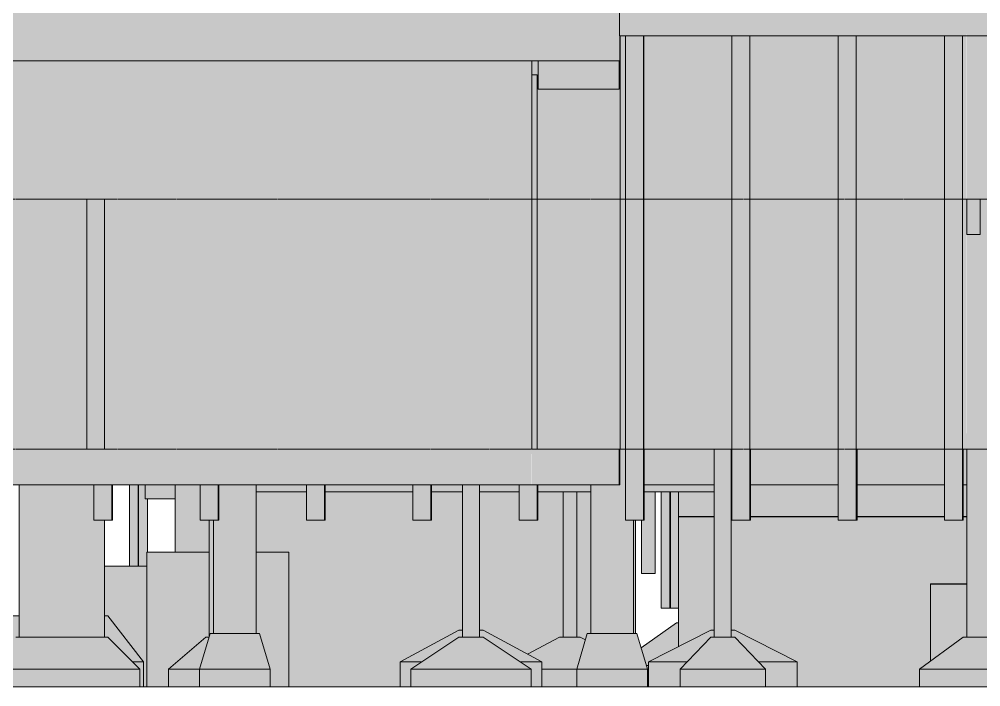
# Model space of a CAD drawing. Header units: centimetres. Extents: x -1095 to 23421, y -520 to 84300.
# Drawn here: x 13693 to 15049, y 73289 to 74231 of the extents above; entities that cross this region are included whole.
import ezdxf

# ---------------------------------------------------------------- set-up
doc = ezdxf.new("R2010")
doc.units = ezdxf.units.CM
doc.linetypes.add('Centro', pattern=[3.175, 0.635, -0.47625, 1.5875, -0.47625])
for name, color, linetype, lineweight in [('A-FLOR-LEVL', 7, 'Continuous', 9), ('A-WALL', 7, 'Continuous', 9), ('S-BEAM', 7, 'Continuous', 9), ('S-COLS', 7, 'Continuous', 9), ('S-FNDN', 7, 'Continuous', 9)]:
    doc.layers.add(name, color=color, linetype=linetype, lineweight=lineweight)

# ---------------------------------------------------------------- blocks, each defined once
blk = doc.blocks.new('PED_SAPATA_RET_R00_2019 - 250 170 130 47 70 25-3038508-CT501 - CORTE ESQ_ ATC')
at = {"layer": 'S-FNDN', "true_color": 0xc0c0c0}
for points in [[(654.8, 73314), (758.3, 73314), (696.8, 73359), (649.8, 73359), (588.3, 73314), (603.8, 73314)], [(654.8, 73289), (758.3, 73289), (758.3, 73314), (588.3, 73314), (588.3, 73289), (603.8, 73289)]]:
    blk.add_hatch(color=9, dxfattribs=at).paths.add_polyline_path(points, flags=0)
at = {"layer": 'S-FNDN'}
for p, q in [((588.3, 73314), (649.8, 73359)), ((649.8, 73359), (696.8, 73359)), ((696.8, 73359), (758.3, 73314)), ((758.3, 73314), (588.3, 73314)), ((588.3, 73314), (758.3, 73314)), ((588.3, 73289), (588.3, 73314)), ((758.3, 73314), (758.3, 73289)), ((758.3, 73289), (588.3, 73289))]:
    blk.add_line(p, q, dxfattribs=at)
blk = doc.blocks.new('PED_SAPATA_RET_R00_2019 - 410 210 210 34 80 35-3266670-CT501 - CORTE ESQ_ ATC')
at = {"layer": 'S-FNDN', "true_color": 0xc0c0c0}
h = blk.add_hatch(color=9, dxfattribs=at)
h.paths.add_polyline_path([(248.5, 73324), (260.3, 73324), (293.8, 73359), (298.8, 73359), (298.8, 73369), (293.8, 73369), (205.8, 73324)], flags=0)
h.paths.add_polyline_path([(370.8, 73324), (415.8, 73324), (327.8, 73369), (322.8, 73369), (322.8, 73359), (327.8, 73359), (361.2, 73324)], flags=0)
h = blk.add_hatch(color=9, dxfattribs=at)
h.paths.add_polyline_path([(250.8, 73289), (250.8, 73314), (260.3, 73324), (205.8, 73324), (205.8, 73289), (248.5, 73289)], flags=0)
h.paths.add_polyline_path([(415.8, 73289), (415.8, 73324), (361.2, 73324), (370.8, 73314), (370.8, 73289)], flags=0)
at = {"layer": 'S-FNDN'}
for p, q in [((205.8, 73324), (293.8, 73369)), ((293.8, 73369), (298.8, 73369)), ((322.8, 73369), (327.8, 73369)), ((327.8, 73369), (415.8, 73324)), ((260.3, 73324), (205.8, 73324)), ((205.8, 73324), (260.3, 73324)), ((205.8, 73289), (205.8, 73324)), ((415.8, 73324), (361.2, 73324)), ((361.2, 73324), (415.8, 73324)), ((415.8, 73324), (415.8, 73289)), ((250.8, 73289), (205.8, 73289)), ((415.8, 73289), (370.8, 73289))]:
    blk.add_line(p, q, dxfattribs=at)
blk = doc.blocks.new('PED_SAPATA_RET_R00_2019 - 150 200 110 29 70 25-3038518-CT501 - CORTE ESQ_ ATC')
at = {"layer": 'S-FNDN', "true_color": 0xc0c0c0}
for points in [[(55.8, 73314), (104.7, 73314), (117.1, 73355.1), (109.7, 73359), (80.7, 73359), (35.3, 73335.1), (55.8, 73324)], [(55.8, 73289), (104.7, 73289), (104.7, 73314), (55.8, 73314)]]:
    blk.add_hatch(color=9, dxfattribs=at).paths.add_polyline_path(points, flags=0)
at = {"layer": 'S-FNDN'}
for p, q in [((35.3, 73335.1), (80.7, 73359)), ((80.7, 73359), (109.7, 73359)), ((109.7, 73359), (117.1, 73355.1)), ((104.7, 73314), (55.8, 73314)), ((55.8, 73314), (104.7, 73314)), ((104.7, 73289), (55.8, 73289))]:
    blk.add_line(p, q, dxfattribs=at)
blk = doc.blocks.new('PED_SAPATA_RET_R00_2019 - 300 300 45 130 90 30-3038526-CT501 - CORTE ESQ_ ATC')
at = {"layer": 'S-FNDN', "true_color": 0xc0c0c0}
for points in [[(204.8, 73319), (205.8, 73319), (205.8, 73324), (248.5, 73345.9), (248.5, 73379), (245.7, 73379), (195.8, 73343.8), (203.3, 73319)], [(204.8, 73289), (205.8, 73289), (205.8, 73319), (203.3, 73319), (204.8, 73314)]]:
    blk.add_hatch(color=9, dxfattribs=at).paths.add_polyline_path(points, flags=0)
at = {"layer": 'S-FNDN'}
for p, q in [((195.8, 73343.8), (245.7, 73379)), ((245.7, 73379), (248.5, 73379)), ((205.8, 73319), (203.3, 73319)), ((203.3, 73319), (205.8, 73319)), ((205.8, 73289), (204.8, 73289))]:
    blk.add_line(p, q, dxfattribs=at)
blk = doc.blocks.new('PED_SAPATA_RET_R00_2019 - 300 500 - 170-3038537-CT501 - CORTE ESQ_ ATC')
at = {"layer": 'S-FNDN', "true_color": 0xc0c0c0}
blk.add_hatch(color=9, dxfattribs=at).paths.add_polyline_path([(-501.2, 73289), (-501.2, 73458.9), (-561.2, 73458.9), (-561.2, 73389), (-556.2, 73389), (-506.2, 73324), (-506.2, 73289)], flags=0)
at = {"layer": 'S-FNDN'}
for p, q in [((-561.2, 73459), (-501.2, 73459)), ((-501.2, 73458.9), (-561.2, 73458.9)), ((-561.2, 73458.9), (-501.2, 73458.9)), ((-501.2, 73289), (-506.2, 73289))]:
    blk.add_line(p, q, dxfattribs=at)
blk = doc.blocks.new('PED_SAPATA_RET_R00_2019 - 600 150 - 145-3038540-CT501 - CORTE ESQ_ ATC')
at = {"layer": 'S-FNDN', "true_color": 0xc0c0c0}
h = blk.add_hatch(color=9, dxfattribs=at)
h.paths.add_polyline_path([(753.8, 73317.2), (753.8, 73433.9), (691.8, 73433.9), (691.8, 73359), (696.8, 73359), (748.5, 73321.1)], flags=0)
h.paths.add_polyline_path([(603.8, 73325.4), (649.8, 73359), (654.8, 73359), (654.8, 73433.9), (603.8, 73433.9), (603.8, 73359)], flags=0)
at = {"layer": 'S-FNDN'}
for p, q in [((603.8, 73433.9), (603.8, 73434)), ((603.8, 73434), (654.8, 73434)), ((654.8, 73433.9), (603.8, 73433.9)), ((603.8, 73433.9), (654.8, 73433.9)), ((603.8, 73325.4), (603.8, 73433.9)), ((691.8, 73434), (753.8, 73434)), ((753.8, 73433.9), (691.8, 73433.9)), ((691.8, 73433.9), (753.8, 73433.9)), ((753.8, 73434), (753.8, 73433.9)), ((753.8, 73433.9), (753.8, 73317.2))]:
    blk.add_line(p, q, dxfattribs=at)
blk = doc.blocks.new('Estaca W Gerdau - W250X73-3510940-CT501 - CORTE ESQ_ ATC')
at = {"layer": 'S-FNDN', "true_color": 0xacb7d2}
for points in [[(323.6, 73524), (349, 73524), (349, 74207), (323.6, 74207), (323.6, 73528.9)], [(349.1, 73524), (349.9, 73524), (349.9, 73624), (349.1, 73623.6), (349.1, 73528.9)], [(349, 73524), (349.1, 73524), (349, 73528.9)], [(349.9, 73524), (350, 73524), (349.9, 73528.9)]]:
    blk.add_hatch(color=9, dxfattribs=at).paths.add_polyline_path(points, flags=0)
at = {"layer": 'S-FNDN'}
for p, q in [((323.6, 74207), (323.6, 73524)), ((349, 74207), (349, 73524)), ((349.1, 74207), (349.1, 73524)), ((349.9, 73624), (349.9, 73524)), ((350, 73524), (350, 73624)), ((349, 73524), (323.6, 73524)), ((349.9, 73524), (349, 73524)), ((349.1, 73524), (349, 73524)), ((350, 73524), (349.9, 73524))]:
    blk.add_line(p, q, dxfattribs=at)
blk = doc.blocks.new('Estaca W Gerdau - W250X73-V1-CT501 - CORTE ESQ_ ATC')
at = {"layer": 'S-FNDN', "true_color": 0xacb7d2}
for points in [[(473.6, 73524), (499, 73524), (499, 74207), (473.6, 74207), (473.6, 73528.9)], [(499, 73524), (499.9, 73524), (499.9, 73624), (499, 73624), (499, 73528.9)], [(499.9, 73524), (500, 73524), (499.9, 73528.9)]]:
    blk.add_hatch(color=9, dxfattribs=at).paths.add_polyline_path(points, flags=0)
at = {"layer": 'S-FNDN'}
for p, q in [((473.6, 74207), (473.6, 73524)), ((499, 74207), (499, 73524)), ((499, 74207), (499, 73524)), ((499.9, 73624), (499.9, 73524)), ((500, 73524), (500, 73624)), ((499, 73524), (473.6, 73524)), ((499.9, 73524), (499, 73524)), ((499, 73524), (499, 73524)), ((500, 73524), (499.9, 73524))]:
    blk.add_line(p, q, dxfattribs=at)
blk = doc.blocks.new('Estaca W Gerdau - W250X73-V4-CT501 - CORTE ESQ_ ATC')
at = {"layer": 'S-FNDN', "true_color": 0xacb7d2}
for points in [[(187.9, 73524), (199.1, 73524), (199.1, 74207), (173.8, 74207), (173.8, 73524)], [(199.2, 73524), (200, 73524), (200, 73624), (199.2, 73624), (199.2, 73564)]]:
    blk.add_hatch(color=9, dxfattribs=at).paths.add_polyline_path(points, flags=0)
at = {"layer": 'S-FNDN'}
for p, q in [((173.8, 74207), (173.8, 73524)), ((199.1, 74207), (199.1, 73524)), ((199.2, 74207), (199.2, 73524)), ((200, 73624), (200, 73524)), ((200.1, 73524), (200.1, 73624)), ((199.1, 73524), (173.8, 73524)), ((200, 73524), (199.1, 73524)), ((199.2, 73524), (199.1, 73524)), ((200.1, 73524), (200, 73524))]:
    blk.add_line(p, q, dxfattribs=at)
blk = doc.blocks.new('Estaca W Gerdau - W250X73-V5-CT501 - CORTE ESQ_ ATC')
at = {"layer": 'S-FNDN', "true_color": 0xacb7d2}
h = blk.add_hatch(color=9, dxfattribs=at)
h.paths.add_polyline_path([(-526, 73459), (-501.2, 73459), (-501.2, 73479), (-500.6, 73479), (-500.6, 73554), (-503.8, 73554), (-503.8, 73574), (-526, 73574)], flags=0)
h.paths.add_polyline_path([(-526, 74272.1), (-500.6, 74277.1), (-500.6, 74503), (-526, 74503), (-526, 74286.5)], flags=0)
h.paths.add_polyline_path([(-500.6, 74564), (-500.6, 74761), (-526, 74761), (-526, 74568.5)], flags=0)
at = {"layer": 'S-FNDN'}
for p, q in [((-526, 74761), (-526, 74568.5)), ((-513.7, 74566.3), (-513.7, 74761)), ((-512.9, 74761), (-512.9, 74566.2)), ((-500.6, 74761), (-500.6, 74564)), ((-526, 74503), (-526, 74272.1)), ((-513.7, 74274.5), (-513.7, 74503)), ((-512.9, 74503), (-512.9, 74274.7)), ((-500.6, 74503), (-500.6, 74277.1)), ((-526, 73574), (-526, 73458.9)), ((-513.7, 73458.9), (-513.7, 73574)), ((-512.9, 73574), (-512.9, 73458.9)), ((-500.6, 73554), (-500.6, 73478.9))]:
    blk.add_line(p, q, dxfattribs=at)
blk = doc.blocks.new('Estaca W Gerdau - W250X73-4068957-CT501 - CORTE ESQ_ ATC')
at = {"layer": 'S-FNDN', "true_color": 0xacb7d2}
h = blk.add_hatch(color=9, dxfattribs=at)
h.paths.add_polyline_path([(248.5, 73400), (248.4, 73564), (224, 73564), (224, 73400)], flags=0)
h.paths.add_polyline_path([(224, 74272), (249.4, 74272), (249.4, 74376.1), (224, 74371.1), (224, 74329.4)], flags=0)
h.paths.add_polyline_path([(224, 74422.1), (249.4, 74427.4), (249.4, 74503), (224, 74503), (224, 74427.4)], flags=0)
h.paths.add_polyline_path([(235.3, 74623), (249.4, 74623), (249.4, 74690), (224, 74690), (224, 74623)], flags=0)
at = {"layer": 'S-FNDN'}
for p, q in [((224, 74690), (224, 74623)), ((236.3, 74623), (236.3, 74690)), ((237.1, 74690), (237.1, 74623)), ((249.4, 74690), (249.4, 74623)), ((224, 74503), (224, 74422.1)), ((236.3, 74424.5), (236.3, 74503)), ((237.1, 74503), (237.1, 74424.7)), ((249.4, 74503), (249.4, 74427.1)), ((224, 74371.1), (224, 74272)), ((236.3, 74272), (236.3, 74373.5)), ((237.1, 74373.7), (237.1, 74272)), ((249.4, 74376.1), (249.4, 74272)), ((224, 73564), (224, 73400)), ((236.3, 73400), (236.3, 73564)), ((237.1, 73564), (237.1, 73400)), ((248.5, 73400), (224, 73400))]:
    blk.add_line(p, q, dxfattribs=at)
blk = doc.blocks.new('Estaca W Gerdau - W250X73-3548555-CT501 - CORTE ESQ_ ATC')
at = {"layer": 'S-FNDN', "true_color": 0xacb7d2}
h = blk.add_hatch(color=9, dxfattribs=at)
h.paths.add_polyline_path([(41, 73524), (49.1, 73524), (49.1, 73574), (23.7, 73574), (23.7, 73524), (40.4, 73524)], flags=0)
h.paths.add_polyline_path([(41.6, 73624), (49.1, 73624), (49.1, 74152), (41.6, 74152), (41.6, 73630.1)], flags=0)
for points in [[(49.1, 73524), (50, 73524), (50, 73574), (49.1, 73574), (49.1, 73564)], [(49.1, 73524), (49.1, 73524), (49.1, 73564)]]:
    blk.add_hatch(color=9, dxfattribs=at).paths.add_polyline_path(points, flags=0)
at = {"layer": 'S-FNDN'}
for p, q in [((49.1, 74152), (41.5, 74152)), ((49.1, 74152), (49.1, 73624)), ((49.1, 74152), (49.1, 74152)), ((23.7, 73574), (23.7, 73524)), ((49.1, 73574), (49.1, 73524)), ((49.1, 73574), (49.1, 73524)), ((50, 73574), (50, 73524)), ((50, 73524), (50, 73574)), ((49.1, 73524), (23.7, 73524)), ((50, 73524), (49.1, 73524)), ((49.1, 73524), (49.1, 73524)), ((50, 73524), (50, 73524))]:
    blk.add_line(p, q, dxfattribs=at)
blk = doc.blocks.new('Estaca W Gerdau - W250X73-V12-CT501 - CORTE ESQ_ ATC')
at = {"layer": 'S-FNDN', "true_color": 0xacb7d2}
for points in [[(-100.8, 73524), (-100.8, 73574), (-126.2, 73574), (-126.2, 73524)], [(-100.8, 73524), (-99.9, 73524), (-99.9, 73574), (-100.8, 73574), (-100.8, 73564)], [(-100.8, 73524), (-100.8, 73524), (-100.8, 73564)]]:
    blk.add_hatch(color=9, dxfattribs=at).paths.add_polyline_path(points, flags=0)
at = {"layer": 'S-FNDN'}
for p, q in [((-126.2, 73574), (-126.2, 73524)), ((-100.8, 73574), (-100.8, 73524)), ((-100.8, 73574), (-100.8, 73524)), ((-99.9, 73574), (-99.9, 73524)), ((-99.9, 73524), (-99.9, 73574)), ((-100.8, 73524), (-126.2, 73524)), ((-99.9, 73524), (-100.8, 73524)), ((-100.8, 73524), (-100.8, 73524)), ((-99.9, 73524), (-99.9, 73524))]:
    blk.add_line(p, q, dxfattribs=at)
blk = doc.blocks.new('Estaca W Gerdau - W250X73-V13-CT501 - CORTE ESQ_ ATC')
at = {"layer": 'S-FNDN', "true_color": 0xacb7d2}
for points in [[(-250.7, 73524), (-250.7, 73574), (-276.1, 73574), (-276.1, 73524)], [(-250.7, 73524), (-249.8, 73524), (-249.8, 73574), (-250.7, 73574), (-250.7, 73564)]]:
    blk.add_hatch(color=9, dxfattribs=at).paths.add_polyline_path(points, flags=0)
at = {"layer": 'S-FNDN'}
for p, q in [((-276.1, 73574), (-276.1, 73524)), ((-250.7, 73574), (-250.7, 73524)), ((-250.7, 73574), (-250.7, 73524)), ((-249.8, 73574), (-249.8, 73524)), ((-249.8, 73524), (-249.8, 73574)), ((-250.7, 73524), (-276.1, 73524)), ((-249.8, 73524), (-250.7, 73524)), ((-250.7, 73524), (-250.7, 73524)), ((-249.8, 73524), (-249.8, 73524))]:
    blk.add_line(p, q, dxfattribs=at)

msp = doc.modelspace()

# ---------------------------------------------------------------- hatches: boundary and pattern name
at = {"layer": 'A-WALL', "true_color": 0xc0c0c0}
h = msp.add_hatch(color=9, dxfattribs=at)
h.paths.add_polyline_path([(14540.42, 73624), (14548.24, 73624), (14548.24, 74207), (14540.42, 74207), (14540.42, 73630.05)], flags=0)
h.paths.add_polyline_path([(14573.68, 73624), (14698.13, 73624), (14698.13, 74207), (14573.68, 74207), (14573.68, 73630.05)], flags=0)
h.paths.add_polyline_path([(14723.57, 73624), (14848.1, 73624), (14848.1, 74207), (14723.57, 74207), (14723.57, 73630.05)], flags=0)
h.paths.add_polyline_path([(14873.54, 73624), (14997.98, 73624), (14997.98, 74207), (14873.54, 74207), (14873.54, 73813.67)], flags=0)
h.paths.add_polyline_path([(15023.42, 73624), (15028.88, 73624), (15028.65, 74207), (15023.42, 74207), (15023.42, 73813.67)], flags=0)
h = msp.add_hatch(color=9, dxfattribs=at)
h.paths.add_polyline_path([(15028.88, 73624), (15147.87, 73624), (15147.87, 74207), (15028.88, 74207), (15028.88, 73813.67)], flags=0)
h.paths.add_polyline_path([(16072.65, 73624), (16156.79, 73624), (16156.79, 74207), (16138.24, 74207), (16138.02, 74207), (16072.65, 74207), (16072.65, 73630.05)], flags=0)
h.paths.add_polyline_path([(15173.31, 73624), (15297.73, 73624), (15297.59, 74207), (15173.31, 74207), (15173.31, 73813.67)], flags=0)
h.paths.add_polyline_path([(15323.16, 73624), (15447.65, 73624), (15447.65, 74207), (15323.16, 74207), (15323.16, 73630.05)], flags=0)
h.paths.add_polyline_path([(15473.09, 73624), (15597.54, 73624), (15597.54, 74207), (15473.09, 74207), (15473.09, 73630.05)], flags=0)
h.paths.add_polyline_path([(15897.32, 73624), (15897.32, 74207), (15772.87, 74207), (15772.87, 73624), (15862.15, 73624)], flags=0)
h.paths.add_polyline_path([(15922.76, 73624), (16047.21, 73624), (16047.21, 74207), (15922.76, 74207), (15922.76, 73630.05)], flags=0)
h.paths.add_polyline_path([(15747.43, 73624), (15747.43, 74207), (15622.98, 74207), (15622.98, 73624), (15673.97, 73624)], flags=0)
for points in [[(13112.24, 73624), (13788.5, 73624), (13788.5, 73977), (13813.5, 73977), (13813.5, 73624), (14415.98, 73624), (14415.98, 74172), (13112.24, 74172), (13112.24, 73630.05)], [(14423.59, 73624), (14540.42, 73624), (14540.42, 74172), (14415.98, 74172), (14416.09, 74152), (14423.59, 74152), (14423.59, 73630.05)]]:
    msp.add_hatch(color=9, dxfattribs=at).paths.add_polyline_path(points, flags=0)
at = {"layer": 'S-BEAM', "true_color": 0xc0c0c0}
for points in [[(15485.78, 74207), (16137.56, 74207), (16137.56, 74265), (15028.65, 74265), (15028.88, 74207), (15391.68, 74207)], [(13545.74, 74172), (13967.24, 74172), (13967.24, 74253), (13545.74, 74253), (13545.74, 74180.9)], [(14415.98, 74172), (14499.24, 74172), (14499.24, 74253), (14027.24, 74253), (14027.24, 74172), (14415.98, 74172)], [(14539.65, 74207), (15028.65, 74207), (15028.65, 74253), (14539.65, 74253)], [(14356.64, 73574), (14415.46, 73574), (14415.46, 73624), (13112.24, 73624), (13112.24, 73574), (14168.45, 73574)], [(14539.37, 73574), (14539.37, 73624), (14415.46, 73624), (14415.98, 73574), (14499.24, 73574)], [(14540.08, 73574), (14540.08, 73624), (14539.37, 73624), (14539.37, 73574)], [(14673.24, 73574), (14673.24, 73624), (14574.58, 73624), (14574.58, 73574), (14670.05, 73574)]]:
    msp.add_hatch(color=9, dxfattribs=at).paths.add_polyline_path(points, flags=0)
h = msp.add_hatch(color=9, dxfattribs=at)
h.paths.add_polyline_path([(14874.46, 73574), (14997.98, 73574), (14997.98, 73624), (14874.46, 73624), (14874.46, 73604.85)], flags=0)
h.paths.add_polyline_path([(15029.24, 73574), (15028.88, 73624), (15024.33, 73624), (15024.33, 73574), (15028.88, 73574)], flags=0)
h.paths.add_polyline_path([(14697.24, 73574), (14698.13, 73574), (14698.13, 73624), (14697.24, 73624)], flags=0)
h.paths.add_polyline_path([(14848.1, 73574), (14848.1, 73624), (14724.47, 73623.47), (14724.47, 73574), (14733.02, 73574)], flags=0)
h = msp.add_hatch(color=9, dxfattribs=at)
h.paths.add_polyline_path([(14724.47, 73529), (14848.1, 73529), (14848.1, 73574), (14724.47, 73574), (14724.47, 73529.47)], flags=0)
h.paths.add_polyline_path([(14997.98, 73529), (14997.98, 73574), (14874.46, 73574), (14874.46, 73529), (14921.21, 73529)], flags=0)
h.paths.add_polyline_path([(15109.4, 73529), (15122.97, 73529), (15122.97, 73624), (15071.24, 73624), (15071.24, 73529)], flags=0)
h.paths.add_polyline_path([(15028.88, 73529), (15029.24, 73529), (15028.88, 73574), (15024.33, 73574), (15024.33, 73529)], flags=0)
h = msp.add_hatch(color=9, dxfattribs=at)
h.paths.add_polyline_path([(14274.61, 73564), (14318.24, 73564), (14318.24, 73574), (14274.61, 73574)], flags=0)
h.paths.add_polyline_path([(14027.24, 73564), (14098.38, 73564), (14098.38, 73574), (14027.24, 73574)], flags=0)
h.paths.add_polyline_path([(14168.45, 73564), (14248.28, 73564), (14248.28, 73574), (14124.71, 73574), (14124.71, 73564)], flags=0)
h = msp.add_hatch(color=9, dxfattribs=at)
h.paths.add_polyline_path([(14342.24, 73564), (14398.17, 73564), (14398.17, 73574), (14342.24, 73574)], flags=0)
h.paths.add_polyline_path([(14670.05, 73564), (14673.24, 73564), (14673.24, 73574), (14574.58, 73574), (14574.58, 73564), (14638.93, 73564)], flags=0)
h.paths.add_polyline_path([(14450.74, 73564), (14499.24, 73564), (14499.24, 73574), (14424.5, 73574), (14424.5, 73564)], flags=0)
h = msp.add_hatch(color=9, dxfattribs=at)
h.paths.add_polyline_path([(14622.87, 73529), (14673.24, 73529), (14673.24, 73564), (14622.87, 73564)], flags=0)
h.paths.add_polyline_path([(14697.24, 73529), (14698.13, 73529), (14698.13, 73574), (14697.24, 73574), (14697.24, 73537.27)], flags=0)
at = {"layer": 'S-COLS', "true_color": 0xc0c0c0}
h = msp.add_hatch(color=9, dxfattribs=at)
h.paths.add_polyline_path([(13721.74, 73359), (13813.24, 73359), (13812.75, 73524), (13798.59, 73524), (13798.59, 73574), (13693.24, 73574), (13693.24, 73359)], flags=0)
h.paths.add_polyline_path([(13813.24, 74253), (13813.24, 74265), (13693.24, 74265), (13693.24, 74253), (13792.08, 74253)], flags=0)
h = msp.add_hatch(color=9, dxfattribs=at)
h.paths.add_polyline_path([(14027.24, 73364), (14027.24, 73574), (13974.82, 73574), (13974.76, 73524), (13967.24, 73524), (13967.24, 73364), (13986.24, 73364)], flags=0)
h.paths.add_polyline_path([(13980.27, 74172), (14027.24, 74172), (14027.24, 74253), (13967.24, 74253), (13967.24, 74172)], flags=0)
h = msp.add_hatch(color=9, dxfattribs=at)
h.paths.add_polyline_path([(14499.24, 73364), (14559.24, 73364), (14559.24, 73524), (14548.24, 73524), (14548.24, 73624), (14540.08, 73624), (14540.08, 73574), (14499.24, 73574), (14499.24, 73446.43)], flags=0)
h.paths.add_polyline_path([(14539.12, 74172), (14540.09, 74172), (14539.65, 74253), (14499.24, 74253), (14499.24, 74172), (14509.36, 74172)], flags=0)
for points in [[(13788.5, 73624), (13813.5, 73624), (13813.5, 73977), (13788.5, 73977), (13788.5, 73813.67)], [(14697.24, 73359), (14697.24, 73624), (14673.24, 73624), (14673.24, 73359)], [(15066.24, 73359), (15066.24, 73624), (15029.24, 73624), (15029.24, 73359)], [(13913.24, 73479), (13961.24, 73479), (13961, 73524), (13948.49, 73524), (13948.49, 73574), (13913.24, 73574)], [(14318.24, 73359), (14342.24, 73359), (14342.24, 73574), (14318.24, 73574), (14318.24, 73378.19)], [(14479.24, 73359), (14479.24, 73564), (14460.24, 73564), (14460.24, 73359)], [(14570.74, 73449), (14589.74, 73449), (14589.74, 73564), (14574.58, 73564), (14574.53, 73524), (14570.74, 73524)], [(13961.24, 73360.67), (13962.37, 73364), (13967.24, 73364), (13967.24, 73524), (13961.24, 73524), (13961.24, 73364)]]:
    msp.add_hatch(color=9, dxfattribs=at).paths.add_polyline_path(points, flags=0)
at = {"layer": 'S-FNDN', "true_color": 0xc0c0c0}
for points in [[(13886.17, 73554), (13913.24, 73554), (13913.24, 73574), (13870.74, 73574), (13870.74, 73554), (13873.32, 73554)], [(13947.24, 73314), (14047.24, 73314), (14032.24, 73364), (13962.24, 73364), (13960.74, 73359)], [(14579.24, 73314), (14564.24, 73364), (14494.24, 73364), (14479.24, 73314), (14569.74, 73314)], [(13653.24, 73314), (13863.24, 73314), (13818.24, 73359), (13688.24, 73359), (13643.24, 73314)], [(13947.24, 73314), (13960.74, 73359), (13956.24, 73359), (13903.74, 73314)], [(14415.24, 73314), (14347.24, 73359), (14313.24, 73359), (14245.24, 73314), (14342.24, 73314)], [(14697.24, 73314), (14745.24, 73314), (14702.24, 73359), (14668.24, 73359), (14625.24, 73314), (14673.24, 73314)], [(13721.74, 73289), (13863.24, 73289), (13863.24, 73314), (13643.24, 73314), (13643.24, 73289), (13693.24, 73289)], [(13903.74, 73289), (13947.24, 73289), (13947.24, 73314), (13903.74, 73314)], [(14043.74, 73289), (14047.24, 73289), (14047.24, 73314), (13947.24, 73314), (13947.24, 73289), (14027.24, 73289)], [(14369.74, 73289), (14415.24, 73289), (14415.24, 73314), (14245.24, 73314), (14245.24, 73289), (14342.24, 73289)], [(14579.24, 73289), (14579.24, 73314), (14479.24, 73314), (14479.24, 73289), (14569.74, 73289)], [(14733.02, 73289), (14745.24, 73289), (14745.24, 73314), (14625.24, 73314), (14625.24, 73289), (14697.24, 73289)]]:
    msp.add_hatch(color=9, dxfattribs=at).paths.add_polyline_path(points, flags=0)
h = msp.add_hatch(color=9, dxfattribs=at)
h.paths.add_polyline_path([(14073.32, 73289), (14230.24, 73289), (14230.24, 73324), (14313.24, 73369), (14318.24, 73369), (14318.24, 73564), (14274.61, 73564), (14274.56, 73524), (14248.28, 73524), (14248.28, 73564), (14124.71, 73564), (14124.66, 73524), (14098.38, 73524), (14098.38, 73564), (14027.24, 73564), (14027.24, 73479), (14073.32, 73478.9), (14073.32, 73324)], flags=0)
h.paths.add_polyline_path([(14409.8, 73335.08), (14455.24, 73359), (14460.24, 73359), (14460.24, 73564), (14424.5, 73564), (14424.45, 73524), (14398.17, 73524), (14398.17, 73564), (14342.24, 73564), (14342.24, 73369), (14347.24, 73369), (14369.74, 73356.8)], flags=0)
h.paths.add_polyline_path([(14491.58, 73355.14), (14494.24, 73364), (14499.24, 73364), (14499.24, 73564), (14479.24, 73564), (14479.24, 73359), (14484.24, 73359)], flags=0)
h.paths.add_polyline_path([(14559.24, 73364), (14562.37, 73364), (14562.22, 73524), (14559.24, 73524), (14559.24, 73380.67)], flags=0)
h = msp.add_hatch(color=9, dxfattribs=at)
h.paths.add_polyline_path([(14962.74, 73289), (14962.74, 73314), (14978.34, 73325.41), (14978.34, 73434), (15029.24, 73434), (15028.88, 73528.9), (15024.33, 73528.9), (15024.28, 73524), (14997.98, 73524), (14997.98, 73528.9), (14874.46, 73528.9), (14874.4, 73524), (14848.1, 73524), (14848.1, 73528.9), (14724.47, 73528.9), (14724.42, 73524), (14698.13, 73524), (14698.13, 73528.9), (14697.24, 73528.9), (14697.24, 73369), (14702.24, 73369), (14790.24, 73324), (14790.24, 73289)], flags=0)
h.paths.add_polyline_path([(14622.97, 73345.85), (14668.24, 73369), (14673.24, 73369), (14673.24, 73528.9), (14622.97, 73528.9), (14622.97, 73359)], flags=0)
h.paths.add_polyline_path([(15071.24, 73434), (15122.97, 73434), (15122.97, 73528.9), (15071.24, 73528.9), (15071.24, 73446.43)], flags=0)
h = msp.add_hatch(color=9, dxfattribs=at)
h.paths.add_polyline_path([(15122.97, 73528.9), (15122.97, 73529), (15109.4, 73528.9)], flags=0)
h.paths.add_polyline_path([(15029.24, 73528.9), (15028.88, 73529), (15028.88, 73528.9)], flags=0)
h = msp.add_hatch(color=9, dxfattribs=at)
h.paths.add_polyline_path([(14047.24, 73289), (14073.32, 73289), (14073.32, 73478.9), (14027.24, 73478.9), (14027.24, 73364), (14032.24, 73364), (14047.24, 73314)], flags=0)
h.paths.add_polyline_path([(13903.74, 73289), (13903.74, 73314), (13956.24, 73359), (13960.74, 73359), (13961.24, 73360.67), (13961.24, 73478.9), (13873.32, 73478.9), (13873.32, 73289)], flags=0)
h = msp.add_hatch(color=9, dxfattribs=at)
h.paths.add_polyline_path([(13598.24, 73324), (13653.24, 73324), (13688.24, 73359), (13693.24, 73359), (13693.24, 73389), (13648.24, 73389), (13603.89, 73331.34)], flags=0)
h.paths.add_polyline_path([(13868.24, 73324), (13818.24, 73389), (13813.24, 73389), (13813.24, 73359), (13818.24, 73359), (13853.24, 73324), (13863.24, 73324)], flags=0)
h = msp.add_hatch(color=9, dxfattribs=at)
h.paths.add_polyline_path([(14245.24, 73324), (14260.35, 73324), (14313.24, 73359), (14318.24, 73359), (14318.24, 73369), (14313.24, 73369), (14230.24, 73324)], flags=0)
h.paths.add_polyline_path([(14415.24, 73324), (14430.24, 73324), (14347.24, 73369), (14342.24, 73369), (14342.24, 73359), (14347.24, 73359), (14400.13, 73324)], flags=0)
h = msp.add_hatch(color=9, dxfattribs=at)
h.paths.add_polyline_path([(13643.24, 73289), (13643.24, 73314), (13653.24, 73324), (13598.24, 73324), (13598.24, 73289), (13603.89, 73289)], flags=0)
h.paths.add_polyline_path([(13863.24, 73289), (13868.24, 73289), (13868.24, 73324), (13853.24, 73324), (13863.24, 73314)], flags=0)
h = msp.add_hatch(color=9, dxfattribs=at)
h.paths.add_polyline_path([(14230.24, 73289), (14245.24, 73289), (14245.24, 73314), (14260.35, 73324), (14230.24, 73324), (14230.24, 73314)], flags=0)
h.paths.add_polyline_path([(14430.24, 73289), (14430.24, 73324), (14400.13, 73324), (14415.24, 73314), (14415.24, 73289)], flags=0)

# ---------------------------------------------------------------- linework, layer by layer
at = {"layer": 'A-FLOR-LEVL', "linetype": 'Centro'}
for p, q in [((12850.49, 73977), (17619.31, 73977)), ((12850.49, 73624), (17619.31, 73624))]:
    msp.add_line(p, q, dxfattribs=at)
at = {"layer": 'A-WALL'}
for p, q in [((14540.09, 74172), (14540.09, 74207)), ((14540.42, 73624), (14540.42, 74207)), ((14540.42, 74172), (13112.24, 74172)), ((14415.98, 73624), (14415.98, 74172)), ((14539.37, 73624), (14548.24, 73624)), ((14573.63, 73624), (14698.13, 73624)), ((14723.51, 73624), (14848.1, 73624)), ((14873.48, 73624), (14997.98, 73624)), ((15023.36, 73624), (15147.87, 73624))]:
    msp.add_line(p, q, dxfattribs=at)
at = {"layer": 'S-BEAM'}
for p, q in [((14539.65, 74207), (14539.65, 74253)), ((14539.65, 74207), (15028.65, 74207)), ((15028.65, 74207), (16137.56, 74207)), ((14425.06, 74132), (14425.06, 74172)), ((14425.06, 74172), (14539.12, 74172)), ((14539.12, 74172), (14539.12, 74132)), ((14425.06, 74132), (14539.12, 74132)), ((15029.24, 73977), (15048.24, 73977)), ((15029.24, 73927), (15029.24, 73977)), ((15048.24, 73977), (15048.24, 73927)), ((15048.24, 73927), (15029.24, 73927)), ((14415.98, 73624), (14539.37, 73624)), ((14539.37, 73624), (14539.37, 73574)), ((14540.08, 73574), (14540.08, 73624)), ((13112.24, 73574), (14415.46, 73574)), ((14098.38, 73564), (14027.24, 73564)), ((14248.28, 73564), (14124.66, 73564)), ((14318.24, 73564), (14274.56, 73564)), ((14398.17, 73564), (14342.24, 73564)), ((14415.46, 73574), (14539.37, 73574)), ((14499.24, 73564), (14424.45, 73564)), ((14539.37, 73574), (14540.08, 73574)), ((14673.24, 73574), (14574.53, 73574)), ((14673.24, 73564), (14574.53, 73564)), ((14622.87, 73564), (14622.87, 73529)), ((14698.13, 73574), (14697.24, 73574)), ((14848.1, 73574), (14724.42, 73574)), ((14997.98, 73574), (14874.4, 73574)), ((15029.24, 73574), (15024.28, 73574))]:
    msp.add_line(p, q, dxfattribs=at)
at = {"layer": 'S-COLS'}
for p, q in [((13788.5, 73977), (13788.5, 73624)), ((13813.5, 73977), (13788.5, 73977)), ((13813.5, 73624), (13813.5, 73977)), ((13813.5, 73624), (13788.5, 73624)), ((14673.24, 73624), (14673.24, 73359)), ((14697.24, 73359), (14697.24, 73624)), ((15029.24, 73624), (15029.24, 73359)), ((13693.24, 73574), (13693.24, 73359)), ((13913.24, 73574), (13913.24, 73478.9)), ((14027.24, 73364), (14027.24, 73574)), ((14318.24, 73574), (14318.24, 73359)), ((14342.24, 73359), (14342.24, 73574)), ((14460.24, 73564), (14460.24, 73359)), ((14479.24, 73359), (14479.24, 73564)), ((14499.24, 73574), (14499.24, 73364)), ((14589.74, 73564), (14589.74, 73449)), ((13813.24, 73359), (13813.24, 73524)), ((13961.24, 73524), (13961.24, 73360.67)), ((13967.24, 73524), (13967.24, 73364)), ((14559.24, 73364), (14559.24, 73524)), ((14570.74, 73524), (14570.74, 73449)), ((14589.74, 73449), (14570.74, 73449))]:
    msp.add_line(p, q, dxfattribs=at)
at = {"layer": 'S-FNDN'}
for p, q in [((13870.74, 73554), (13870.74, 73574)), ((13913.24, 73554), (13870.74, 73554)), ((14562.37, 73524), (14562.37, 73364)), ((14622.97, 73528.9), (14622.97, 73529)), ((14622.97, 73529), (14673.24, 73529)), ((14622.97, 73528.9), (14673.24, 73528.9)), ((14622.97, 73345.85), (14622.97, 73528.9)), ((14673.24, 73528.9), (14622.97, 73528.9)), ((14697.24, 73529), (14698.13, 73529)), ((14697.24, 73528.9), (14698.13, 73528.9)), ((14698.13, 73528.9), (14697.24, 73528.9)), ((14724.42, 73529), (14848.1, 73529)), ((14724.42, 73528.9), (14848.1, 73528.9)), ((14848.1, 73528.9), (14724.42, 73528.9)), ((14874.4, 73529), (14997.98, 73529)), ((14874.4, 73528.9), (14997.98, 73528.9)), ((14997.98, 73528.9), (14874.4, 73528.9)), ((15024.28, 73529), (15029.24, 73529)), ((15024.28, 73528.9), (15029.24, 73528.9)), ((15029.24, 73528.9), (15024.28, 73528.9)), ((13873.32, 73478.9), (13873.32, 73479)), ((13873.32, 73479), (13961.24, 73479)), ((13873.32, 73478.9), (13961.24, 73478.9)), ((13873.32, 73289), (13873.32, 73478.9)), ((13961.24, 73478.9), (13873.32, 73478.9)), ((14027.24, 73479), (14073.32, 73479)), ((14027.24, 73478.9), (14073.32, 73478.9)), ((14073.32, 73478.9), (14027.24, 73478.9)), ((14073.32, 73479), (14073.32, 73478.9)), ((14073.32, 73478.9), (14073.32, 73289)), ((13648.24, 73389), (13693.24, 73389)), ((13813.24, 73389), (13818.24, 73389)), ((13818.24, 73389), (13868.24, 73324)), ((13947.24, 73314), (13962.24, 73364)), ((13962.24, 73364), (14032.24, 73364)), ((14032.24, 73364), (14047.24, 73314)), ((14230.24, 73324), (14313.24, 73369)), ((14313.24, 73369), (14318.24, 73369)), ((14342.24, 73369), (14347.24, 73369)), ((14347.24, 73369), (14430.24, 73324)), ((14479.24, 73314), (14494.24, 73364)), ((14494.24, 73364), (14564.24, 73364)), ((14564.24, 73364), (14579.24, 73314)), ((13688.24, 73359), (13818.24, 73359)), ((13818.24, 73359), (13863.24, 73314)), ((13903.74, 73314), (13956.24, 73359)), ((13956.24, 73359), (13960.74, 73359)), ((14245.24, 73314), (14313.24, 73359)), ((14313.24, 73359), (14347.24, 73359)), ((14347.24, 73359), (14415.24, 73314)), ((14625.24, 73314), (14668.24, 73359)), ((14668.24, 73359), (14702.24, 73359)), ((14702.24, 73359), (14745.24, 73314)), ((13853.24, 73324), (13868.24, 73324)), ((13868.24, 73324), (13853.24, 73324)), ((13868.24, 73324), (13868.24, 73289)), ((14230.24, 73324), (14260.35, 73324)), ((14230.24, 73289), (14230.24, 73324)), ((14260.35, 73324), (14230.24, 73324)), ((14400.13, 73324), (14430.24, 73324)), ((14430.24, 73324), (14400.13, 73324)), ((14430.24, 73324), (14430.24, 73289)), ((13643.24, 73314), (13863.24, 73314)), ((13863.24, 73314), (13643.24, 73314)), ((13863.24, 73314), (13863.24, 73289)), ((13903.74, 73314), (13947.24, 73314)), ((13903.74, 73289), (13903.74, 73314)), ((13947.24, 73314), (13903.74, 73314)), ((13947.24, 73314), (14047.24, 73314)), ((13947.24, 73289), (13947.24, 73314)), ((14047.24, 73314), (13947.24, 73314)), ((14047.24, 73314), (14047.24, 73289)), ((14245.24, 73314), (14415.24, 73314)), ((14245.24, 73289), (14245.24, 73314)), ((14415.24, 73314), (14245.24, 73314)), ((14415.24, 73314), (14415.24, 73289)), ((14479.24, 73314), (14579.24, 73314)), ((14479.24, 73289), (14479.24, 73314)), ((14579.24, 73314), (14479.24, 73314)), ((14579.24, 73314), (14579.24, 73289)), ((14625.24, 73314), (14745.24, 73314)), ((14625.24, 73289), (14625.24, 73314)), ((14745.24, 73314), (14625.24, 73314)), ((14745.24, 73314), (14745.24, 73289)), ((13863.24, 73289), (13643.24, 73289)), ((13868.24, 73289), (13863.24, 73289)), ((13903.74, 73289), (13873.32, 73289)), ((13947.24, 73289), (13903.74, 73289)), ((14047.24, 73289), (13947.24, 73289)), ((14073.32, 73289), (14047.24, 73289)), ((14230.24, 73289), (14073.32, 73289)), ((14245.24, 73289), (14230.24, 73289)), ((14415.24, 73289), (14245.24, 73289)), ((14430.24, 73289), (14415.24, 73289)), ((14579.24, 73289), (14479.24, 73289)), ((14745.24, 73289), (14625.24, 73289)), ((14962.74, 73289), (14790.24, 73289))]:
    msp.add_line(p, q, dxfattribs=at)

# ---------------------------------------------------------------- block references
for name, p in [('Estaca W Gerdau - W250X73-V5-CT501 - CORTE ESQ_ ATC', (14374.49, 0)), ('Estaca W Gerdau - W250X73-4068957-CT501 - CORTE ESQ_ ATC', (14374.49, 0)), ('Estaca W Gerdau - W250X73-V4-CT501 - CORTE ESQ_ ATC', (14374.49, 0)), ('Estaca W Gerdau - W250X73-3510940-CT501 - CORTE ESQ_ ATC', (14374.49, 0)), ('Estaca W Gerdau - W250X73-V1-CT501 - CORTE ESQ_ ATC', (14374.49, 0)), ('Estaca W Gerdau - W250X73-V1-CT501 - CORTE ESQ_ ATC', (14524.37, 0)), ('Estaca W Gerdau - W250X73-3548555-CT501 - CORTE ESQ_ ATC', (14374.49, 0)), ('Estaca W Gerdau - W250X73-V13-CT501 - CORTE ESQ_ ATC', (14074.7, 0)), ('Estaca W Gerdau - W250X73-V13-CT501 - CORTE ESQ_ ATC', (14224.59, 0)), ('Estaca W Gerdau - W250X73-V13-CT501 - CORTE ESQ_ ATC', (14374.49, 0)), ('Estaca W Gerdau - W250X73-V12-CT501 - CORTE ESQ_ ATC', (14374.49, 0)), ('PED_SAPATA_RET_R00_2019 - 300 500 - 170-3038537-CT501 - CORTE ESQ_ ATC', (14374.49, 0)), ('PED_SAPATA_RET_R00_2019 - 600 150 - 145-3038540-CT501 - CORTE ESQ_ ATC', (14374.49, 0)), ('PED_SAPATA_RET_R00_2019 - 300 300 45 130 90 30-3038526-CT501 - CORTE ESQ_ ATC', (14374.49, 0)), ('PED_SAPATA_RET_R00_2019 - 410 210 210 34 80 35-3266670-CT501 - CORTE ESQ_ ATC', (14374.49, 0)), ('PED_SAPATA_RET_R00_2019 - 150 200 110 29 70 25-3038518-CT501 - CORTE ESQ_ ATC', (14374.49, 0)), ('PED_SAPATA_RET_R00_2019 - 250 170 130 47 70 25-3038508-CT501 - CORTE ESQ_ ATC', (14374.49, 0))]:
    msp.add_blockref(name, p, dxfattribs=at)

doc.saveas('drawing.dxf')
